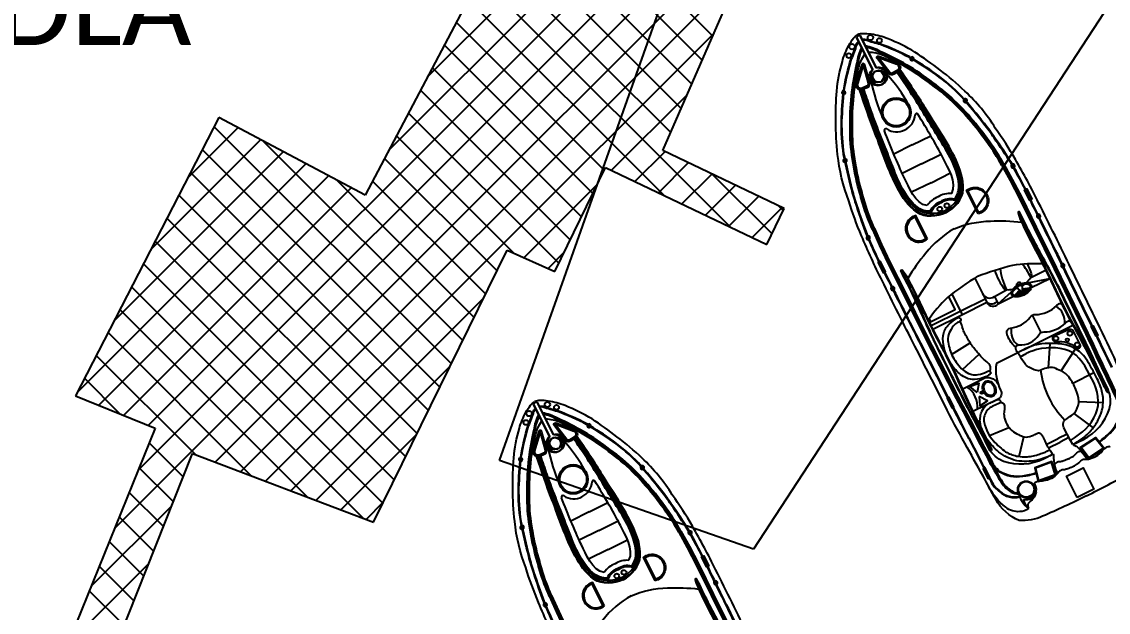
# Model space of a CAD drawing. Header units: metres. Extents: x 279276 to 280727, y 2047083 to 2048907.
# Drawn here: x 279351.5 to 279492.2, y 2047183.4 to 2047259.9 of the extents above; entities that cross this region are included whole.
import ezdxf

# ---------------------------------------------------------------- set-up
doc = ezdxf.new("R2010")
doc.units = ezdxf.units.M
for name, color, linetype in [('PORT', 5, 'Continuous'), ('PORT TEXT', 7, 'Continuous'), ('village', 3, 'Continuous')]:
    doc.layers.add(name, color=color, linetype=linetype)
doc.styles.get("Standard").update_dxf_attribs({"font": 'calibri.ttf'})

msp = doc.modelspace()

# ---------------------------------------------------------------- linework, layer by layer
at = {"color": 32, "true_color": 0xcd6928}
for p, q in [((279466.82, 2047243.96), (279469.23, 2047245.16)), ((279466.82, 2047243.96), (279464.41, 2047242.76)), ((279468.03, 2047241.52), (279465.52, 2047240.27)), ((279468.03, 2047241.52), (279470.55, 2047242.77)), ((279469.25, 2047239.07), (279471.77, 2047240.33)), ((279469.25, 2047239.07), (279466.72, 2047237.82)), ((279481.78, 2047226.08), (279484.61, 2047226.66)), ((279482.23, 2047225.48), (279484.61, 2047226.66)), ((279477.94, 2047223.35), (279479.67, 2047224.94)), ((279480.74, 2047225.16), (279480.08, 2047224.48)), ((279480.85, 2047225.06), (279480.27, 2047224.45)), ((279480.38, 2047224.56), (279481.78, 2047225.26)), ((279481.08, 2047225.33), (279482.05, 2047225.44)), ((279481.1, 2047225.18), (279481.96, 2047225.28)), ((279477.47, 2047224.31), (279477.94, 2047223.35)), ((279477.94, 2047223.35), (279479.92, 2047224.34)), ((279473.11, 2047222.42), (279469.25, 2047220.51)), ((279473.34, 2047221.96), (279469.48, 2047220.05)), ((279483.49, 2047219.64), (279482.37, 2047221.9)), ((279481.2, 2047217.4), (279487.63, 2047220.6)), ((279471.9, 2047216.81), (279474.31, 2047218.32)), ((279484.44, 2047215.08), (279484.67, 2047218.24)), ((279486.1, 2047214.69), (279487.97, 2047217.53)), ((279473.31, 2047214.86), (279475.46, 2047216.84)), ((279487.6, 2047213.08), (279490.34, 2047214.46)), ((279488.37, 2047210.72), (279491.54, 2047210.58)), ((279487.74, 2047209.16), (279490.24, 2047207.31)), ((279476.83, 2047206.28), (279479.34, 2047207.35)), ((279486.87, 2047206.48), (279485.72, 2047205.91)), ((279480.65, 2047203.58), (279481.28, 2047206.13)), ((279484.17, 2047205.14), (279485.72, 2047205.91)), ((279484.44, 2047204.69), (279485.95, 2047205.44)), ((279487.1, 2047206.02), (279485.95, 2047205.44)), ((279481.57, 2047198.22), (279481.57, 2047198.14)), ((279424.99, 2047196.41), (279422.58, 2047195.21)), ((279424.99, 2047196.41), (279427.4, 2047197.61)), ((279426.21, 2047193.97), (279428.72, 2047195.22)), ((279426.21, 2047193.97), (279423.69, 2047192.72)), ((279427.42, 2047191.52), (279429.94, 2047192.78)), ((279427.42, 2047191.52), (279424.89, 2047190.27))]:
    msp.add_line(p, q, dxfattribs=at)
for points in [[(279489.39, 2047198.5, 0.01736), (279494.95, 2047201.43, 0.12634), (279497.23, 2047203.51, 0.172899), (279496.86, 2047207.59, 0.013884), (279495.46, 2047210.7, 0.008973), (279493.5, 2047215.16, 0.01509), (279491.16, 2047220.21, -0.002245), (279487.4, 2047227.92, 0.003342), (279483.18, 2047236.47, 0.016984), (279480.17, 2047242.09, 0.024546), (279477.57, 2047246.14, 0.067942), (279473.64, 2047250.92, 0.033948), (279470.39, 2047253.68, 0.022001), (279467.16, 2047255.99, 0.042872), (279463.68, 2047257.72, 0.059514), (279461.5, 2047258.3, 0.046364), (279460.39, 2047258.38, 0.104882), (279459.73, 2047258.24, 0.104882)], [(279489.39, 2047198.5, -0.01736), (279483.7, 2047195.84, -0.12634), (279480.67, 2047195.28, -0.172899), (279477.64, 2047198.04, -0.013884), (279476.01, 2047201.04, -0.008973), (279473.64, 2047205.29, -0.01509), (279471.03, 2047210.21, 0.002245), (279467.16, 2047217.87, -0.003342), (279462.9, 2047226.4, -0.016984), (279460.24, 2047232.19, -0.024546), (279458.59, 2047236.72, -0.067942), (279457.15, 2047242.73, -0.033948), (279456.92, 2047246.99, -0.022001), (279457.03, 2047250.95, -0.042872), (279457.76, 2047254.78, -0.059514), (279458.61, 2047256.86, -0.046364), (279459.22, 2047257.79, -0.104882), (279459.73, 2047258.24, -0.104882)], [(279474.12, 2047205.91, 0.006425), (279471.72, 2047210.58, 0.002217), (279467.86, 2047218.23, -0.003368), (279463.54, 2047226.8, -0.024633), (279460.94, 2047232.27, -0.015037), (279459.62, 2047236.04, -0.025439), (279458.98, 2047238.18, -0.013843), (279457.92, 2047242.71, -0.040266), (279457.63, 2047247.05, -0.016729), (279457.93, 2047251.1, -0.029739), (279458.88, 2047255.14, 0.01525), (279459.57, 2047256.96, -0.132389), (279459.76, 2047257.26, -0.028442), (279459.86, 2047257.36, -0.028442)], [(279474.18, 2047205.94, 0.006424), (279471.79, 2047210.62, 0.002217), (279467.92, 2047218.26, -0.003368), (279463.6, 2047226.84, -0.024633), (279461.01, 2047232.3, -0.015038), (279459.69, 2047236.07, -0.025461), (279459.05, 2047238.2, -0.013839), (279458, 2047242.72, -0.040238), (279457.71, 2047247.04, -0.016715), (279458, 2047251.09, -0.029693), (279458.96, 2047255.11, 0.015234), (279459.65, 2047256.94, -0.134036), (279459.81, 2047257.21, -0.024879), (279459.9, 2047257.29, -0.024879)], [(279492.72, 2047215.15, -0.006425), (279490.45, 2047219.88, -0.002217), (279486.69, 2047227.58, 0.003368), (279482.47, 2047236.21, 0.024633), (279479.69, 2047241.58, 0.015037), (279477.48, 2047244.91, 0.025439), (279476.16, 2047246.72, 0.013843), (279473.19, 2047250.29, 0.040266), (279469.91, 2047253.15, 0.016729), (279466.5, 2047255.36, 0.029739), (279462.71, 2047257.04, -0.01525), (279460.84, 2047257.59, 0.132389), (279460.49, 2047257.63, 0.028442), (279460.34, 2047257.6, 0.028442)], [(279492.66, 2047215.12, -0.006424), (279490.38, 2047219.85, -0.002217), (279486.62, 2047227.55, 0.003368), (279482.4, 2047236.17, 0.024633), (279479.62, 2047241.54, 0.015038), (279477.41, 2047244.87, 0.025461), (279476.1, 2047246.67, 0.013839), (279473.14, 2047250.24, 0.040238), (279469.87, 2047253.09, 0.016715), (279466.46, 2047255.29, 0.029693), (279462.69, 2047256.96, -0.015234), (279460.81, 2047257.52, 0.134036), (279460.5, 2047257.55, 0.024879), (279460.38, 2047257.53, 0.024879)], [(279461.65, 2047233, -0.031596), (279460.41, 2047236.31, -0.004928), (279459.78, 2047238.58, -0.02844), (279458.99, 2047242.6, -0.042875), (279458.77, 2047246.72, -0.035347), (279458.99, 2047250.83, -0.024093), (279459.66, 2047254.59, -0.079837), (279460.27, 2047256.55)], [(279461.72, 2047233.04, -0.031592), (279460.49, 2047236.34, -0.004926), (279459.85, 2047238.6, -0.028436), (279459.07, 2047242.61, -0.042895), (279458.85, 2047246.72, -0.035363), (279459.07, 2047250.82, -0.024111), (279459.73, 2047254.58, -0.077658), (279460.31, 2047256.46, -0.077658)], [(279461.79, 2047233.07, -0.031588), (279460.56, 2047236.36, -0.004924), (279459.92, 2047238.62, -0.028433), (279459.14, 2047242.62, -0.042917), (279458.93, 2047246.72, -0.035379), (279459.15, 2047250.81, -0.02413), (279459.81, 2047254.57, -0.075408), (279460.35, 2047256.38, -0.075408)], [(279461.93, 2047233.13, -0.031581), (279460.71, 2047236.4, -0.00492), (279460.07, 2047238.66, -0.028426), (279459.29, 2047242.64, -0.042959), (279459.08, 2047246.72, -0.035411), (279459.3, 2047250.79, -0.028829), (279459.85, 2047253.94, -0.092336), (279460.67, 2047255.73, -0.080328)], [(279478.67, 2047241.45, 0.031596), (279476.78, 2047244.44, 0.004928), (279475.36, 2047246.32, 0.02844), (279472.63, 2047249.38, 0.042875), (279469.48, 2047252.04, 0.035347), (279466.08, 2047254.35, 0.024093), (279462.67, 2047256.09, 0.079837), (279460.75, 2047256.79)], [(279478.6, 2047241.42, 0.031592), (279476.72, 2047244.4, 0.004926), (279475.3, 2047246.27, 0.028436), (279472.58, 2047249.32, 0.042895), (279469.44, 2047251.98, 0.035363), (279466.04, 2047254.28, 0.024111), (279462.64, 2047256.02, 0.077658), (279460.79, 2047256.7, 0.077658)], [(279478.53, 2047241.38, 0.031588), (279476.66, 2047244.35, 0.004924), (279475.24, 2047246.22, 0.028433), (279472.52, 2047249.27, 0.042917), (279469.39, 2047251.92, 0.035379), (279466, 2047254.21, 0.02413), (279462.61, 2047255.96, 0.075408), (279460.84, 2047256.61, 0.075408)], [(279478.4, 2047241.31, 0.031581), (279476.53, 2047244.26, 0.00492), (279475.12, 2047246.13, 0.028426), (279472.42, 2047249.16, 0.042959), (279469.3, 2047251.79, 0.035411), (279465.92, 2047254.08, 0.028829), (279463.08, 2047255.55, 0.092336), (279461.16, 2047255.97, 0.080328)], [(279464.95, 2047253.45), (279464.42, 2047253.14, -0.382221), (279463.74, 2047253.2), (279462.29, 2047255.1, -0.786544), (279462.47, 2047255.48), (279464.89, 2047254.59, -0.616464), (279464.95, 2047253.45, -3.844907)], [(279460.39, 2047251.19), (279460.96, 2047251.42, 0.382221), (279461.31, 2047251.99), (279460.68, 2047254.3, 0.786544), (279460.27, 2047254.39), (279459.52, 2047251.92, 0.616464), (279460.39, 2047251.19, 3.844907)], [(279478.54, 2047241.38), (279479.64, 2047239.4), (279480.85, 2047237.08), (279482.73, 2047233.24), (279485.33, 2047227.99), (279489.42, 2047219.52, 0.002601), (279491.59, 2047214.89, -0.00441), (279493.44, 2047210.96, -0.012997), (279494.58, 2047208.21, -0.113276), (279494.78, 2047206.6, -0.142458), (279494.43, 2047205.75, -0.142458)], [(279478.6, 2047241.42), (279479.71, 2047239.44), (279480.92, 2047237.11), (279482.79, 2047233.28), (279485.4, 2047228.02), (279489.49, 2047219.55, 0.002601), (279491.66, 2047214.92, -0.004411), (279493.51, 2047210.99, -0.013003), (279494.66, 2047208.24, -0.113337), (279494.85, 2047206.59, -0.144821), (279494.48, 2047205.69, -0.138987)], [(279478.67, 2047241.45), (279479.77, 2047239.47), (279480.99, 2047237.15), (279482.86, 2047233.31), (279485.47, 2047228.06), (279489.56, 2047219.58, 0.002601), (279491.73, 2047214.96, -0.004411), (279493.58, 2047211.03, -0.013009), (279494.73, 2047208.26, -0.113396), (279494.93, 2047206.58, -0.146005), (279494.53, 2047205.63, -1.595219)], [(279478.4, 2047241.3), (279479.5, 2047239.33), (279480.71, 2047237.01), (279482.59, 2047233.17), (279485.2, 2047227.92), (279489.28, 2047219.45, 0.002601), (279491.46, 2047214.82, -0.00441), (279493.3, 2047210.9, -0.002867), (279493.57, 2047210.3, -0.002867)], [(279475.34, 2047235.04), (279473.84, 2047238.06, -0.483063), (279476.48, 2047237.52, -0.50024), (279475.34, 2047235.04, -0.418424)], [(279468.78, 2047231.78), (279467.28, 2047234.8, 0.483063), (279466.11, 2047232.38, 0.50024), (279468.78, 2047231.78, 0.418424)], [(279487.6, 2047205.12), (279488.97, 2047205.8, 0.202722), (279492.34, 2047209.75, 0.178768), (279492.17, 2047212.27, -0.010028), (279490.14, 2047216.59, 0.005356), (279486.69, 2047223.67, 0.016605), (279483.77, 2047229.34, -0.018921), (279480.76, 2047235.22, 0.925873), (279480.51, 2047235.14, 0.041202), (279480.93, 2047234.04, 0.024461), (279482.61, 2047230.64, -0.012888), (279485.82, 2047224.08, 0.019359), (279487.8, 2047220.29, -0.002375), (279490.09, 2047215.91, 0.006386), (279491.46, 2047213.08, 0.013656), (279492.04, 2047211.95, 0.862706), (279492.26, 2047212.04, -0.648089)], [(279492.19, 2047212.02, 0.016488), (279492.1, 2047212.23, -0.010023), (279490.07, 2047216.56, 0.005356), (279486.62, 2047223.64, 0.016607), (279483.7, 2047229.3, -0.018921), (279480.69, 2047235.19, -0.01143), (279480.69, 2047235.19, 0.913283), (279480.59, 2047235.16, 0.041174), (279481, 2047234.07, 0.024478), (279482.68, 2047230.68, -0.012889), (279485.89, 2047224.11, 0.019362), (279487.87, 2047220.33, -0.002377), (279490.16, 2047215.94, 0.006391), (279491.53, 2047213.11, 0.013664), (279492.11, 2047211.99, -0.000701), (279492.11, 2047211.99, 0.819976), (279492.19, 2047212.02, 0.819976)], [(279461.65, 2047233), (279462.57, 2047230.93), (279463.68, 2047228.55), (279465.61, 2047224.74), (279468.22, 2047219.49), (279472.5, 2047211.11, -0.002601), (279474.87, 2047206.58, 0.004411), (279476.88, 2047202.73, 0.013009), (279478.39, 2047200.15, 0.113396), (279479.61, 2047198.97, 0.146005), (279480.61, 2047198.72, 1.595219)], [(279461.72, 2047233.03), (279462.64, 2047230.96), (279463.75, 2047228.59), (279465.68, 2047224.78), (279468.28, 2047219.52), (279472.57, 2047211.14, -0.002601), (279474.94, 2047206.62, 0.004411), (279476.95, 2047202.77, 0.013003), (279478.46, 2047200.19, 0.113337), (279479.65, 2047199.04, 0.144821), (279480.59, 2047198.8, 0.138987)], [(279461.8, 2047233.07), (279462.7, 2047230.99), (279463.82, 2047228.62), (279465.74, 2047224.81), (279468.35, 2047219.56), (279472.63, 2047211.18, -0.002601), (279475.01, 2047206.65, 0.00441), (279477.02, 2047202.81, 0.012997), (279478.52, 2047200.23, 0.113276), (279479.69, 2047199.11, 0.142458), (279480.57, 2047198.87, 0.142458)], [(279461.94, 2047233.13), (279462.84, 2047231.05), (279463.96, 2047228.69), (279465.88, 2047224.88), (279468.49, 2047219.62), (279472.77, 2047211.25, -0.002601), (279475.14, 2047206.72, 0.00441), (279477.15, 2047202.88, 0.002867), (279477.47, 2047202.31, 0.002867)], [(279472.22, 2047233.08, 0.096403), (279468.57, 2047229.93, 0.040538), (279466.24, 2047226.64, 1.92312)], [(279472.22, 2047233.08, -0.096403), (279476.93, 2047234.09, -0.040538), (279480.97, 2047233.95, -1.92312)], [(279485.08, 2047203.87), (279483.83, 2047203.25, -0.202722), (279478.65, 2047202.95, -0.178768), (279476.75, 2047204.61, 0.010028), (279474.53, 2047208.84, -0.005356), (279470.97, 2047215.87, -0.016605), (279468.23, 2047221.62, 0.018921), (279465.36, 2047227.57, -0.925873), (279465.57, 2047227.72, -0.041202), (279466.19, 2047226.72, -0.024461), (279467.88, 2047223.33, 0.012888), (279471.17, 2047216.81, -0.019359), (279473, 2047212.94, 0.002375), (279475.11, 2047208.47, -0.006386), (279476.53, 2047205.66, -0.013656), (279477.08, 2047204.52, -0.862706), (279476.87, 2047204.39, 0.648089)], [(279476.94, 2047204.44, -0.016488), (279476.82, 2047204.64, 0.010023), (279474.6, 2047208.88, -0.005356), (279471.04, 2047215.9, -0.016607), (279468.3, 2047221.65, 0.018921), (279465.42, 2047227.61, 0.01143), (279465.42, 2047227.61, -0.913283), (279465.51, 2047227.67, -0.041174), (279466.12, 2047226.68, -0.024478), (279467.81, 2047223.29, 0.012889), (279471.1, 2047216.77, -0.019362), (279472.93, 2047212.91, 0.002377), (279475.04, 2047208.43, -0.006391), (279476.46, 2047205.63, -0.013664), (279477.01, 2047204.49, 0.000701), (279477.01, 2047204.49, -0.819976), (279476.94, 2047204.44, -0.819976)], [(279475.28, 2047226.93, -0.033687), (279479.83, 2047228.39, -0.051879), (279483.67, 2047228.58, -1.92312)], [(279475.28, 2047226.93, 0.033687), (279471.36, 2047224.18, 0.051879), (279468.89, 2047221.24, 1.92312)], [(279474.91, 2047226.68), (279475.9, 2047224.7, 0.462925), (279477.47, 2047224.31), (279479.02, 2047225.2)], [(279475.9, 2047224.7), (279476.33, 2047223.84, 0.545737), (279477.78, 2047223.67, 0.282905)], [(279476.33, 2047223.84), (279476.48, 2047223.52, 0.516839), (279477.94, 2047223.35, 0.282905)], [(279480.22, 2047217.74, -0.164009), (279479.04, 2047219.63, -0.407559), (279479.55, 2047220.22, 0.20466), (279482.09, 2047221.62, -0.28657), (279482.76, 2047221.98, 0.198759), (279485.52, 2047223.13, -0.45148), (279486.24, 2047223.33, -1.463971)], [(279480.5, 2047217.02, -0.291269), (279480.22, 2047217.75, -0.299867), (279480.64, 2047218.03, 0.273478), (279483.21, 2047219.36, -0.28657), (279483.88, 2047219.72, 0.198759), (279486.64, 2047220.87, -0.45148), (279487.36, 2047221.07, -1.463971)], [(279480.5, 2047217.02), (279477.71, 2047215.63, 0.158322), (279478.26, 2047212.16, -0.417676), (279477.95, 2047211.03), (279474.66, 2047209.4)], [(279487.6, 2047205.12), (279487.29, 2047205.65), (279486.45, 2047207.3, -0.448043), (279486.84, 2047208.48, 0.025561), (279487.61, 2047209.04, 0.15676), (279488.21, 2047209.96, 0.144288), (279488.37, 2047210.76, 0.079427), (279488, 2047212.27, 0.054179), (279487.15, 2047213.8, 0.127294), (279486.07, 2047214.7, -0.025195), (279485.18, 2047215.07, 0.112656), (279484.44, 2047215.08, 0.061652), (279483.55, 2047214.8, -0.222278), (279482.78, 2047214.76, -0.049109), (279482.1, 2047215.05, -0.09997), (279481.47, 2047215.52, -0.045992), (279480.81, 2047216.48), (279480.5, 2047217.02)], [(279473.29, 2047212.31), (279476.22, 2047213.76, -0.406088), (279477.98, 2047212.81)], [(279491.02, 2047205.49, 0.043334), (279492.39, 2047206.67, 0.18333), (279493.67, 2047209.29, 0.123985), (279493.17, 2047211.38, -0.015377), (279492.59, 2047212.79)], [(279447.57, 2047150.95, -0.01736), (279441.87, 2047148.29, -0.12634), (279438.84, 2047147.73, -0.172899), (279435.81, 2047150.49, -0.013884), (279434.18, 2047153.49, -0.008973), (279431.81, 2047157.74, -0.01509), (279429.2, 2047162.66, 0.002245), (279425.33, 2047170.32, -0.003342), (279421.08, 2047178.85, -0.016984), (279418.41, 2047184.64, -0.024546), (279416.76, 2047189.17, -0.067942), (279415.33, 2047195.17, -0.033948), (279415.09, 2047199.44, -0.022001), (279415.2, 2047203.4, -0.042872), (279415.93, 2047207.23, -0.059514), (279416.78, 2047209.31, -0.046364), (279417.39, 2047210.24, -0.104882), (279417.9, 2047210.69, -0.104882)], [(279447.57, 2047150.95, 0.01736), (279453.13, 2047153.88, 0.12634), (279455.4, 2047155.96, 0.172899), (279455.04, 2047160.04, 0.013884), (279453.64, 2047163.15, 0.008973), (279451.68, 2047167.6, 0.01509), (279449.34, 2047172.66, -0.002245), (279445.57, 2047180.37, 0.003342), (279441.35, 2047188.91, 0.016984), (279438.34, 2047194.54, 0.024546), (279435.74, 2047198.59, 0.067942), (279431.82, 2047203.36, 0.033948), (279428.56, 2047206.13, 0.022001), (279425.34, 2047208.44, 0.042872), (279421.85, 2047210.17, 0.059514), (279419.68, 2047210.75, 0.046364), (279418.56, 2047210.83, 0.104882), (279417.9, 2047210.69, 0.104882)], [(279491.06, 2047205.43, 0.043195), (279492.44, 2047206.62, 0.183415), (279493.75, 2047209.29, 0.094511), (279493.45, 2047210.94)], [(279432.29, 2047158.36, 0.006425), (279429.89, 2047163.03, 0.002217), (279426.03, 2047170.68, -0.003368), (279421.71, 2047179.25, -0.024633), (279419.11, 2047184.72, -0.015037), (279417.79, 2047188.49, -0.025439), (279417.15, 2047190.63, -0.013843), (279416.1, 2047195.16, -0.040266), (279415.8, 2047199.5, -0.016729), (279416.1, 2047203.55, -0.029739), (279417.06, 2047207.59, 0.01525), (279417.75, 2047209.41, -0.132389), (279417.93, 2047209.71, -0.028442), (279418.04, 2047209.81, -0.028442)], [(279432.36, 2047158.39, 0.006424), (279429.96, 2047163.07, 0.002217), (279426.1, 2047170.71, -0.003368), (279421.78, 2047179.29, -0.024633), (279419.19, 2047184.75, -0.015038), (279417.86, 2047188.52, -0.025461), (279417.23, 2047190.65, -0.013839), (279416.17, 2047195.17, -0.040238), (279415.88, 2047199.49, -0.016715), (279416.18, 2047203.54, -0.029693), (279417.13, 2047207.56, 0.015234), (279417.82, 2047209.39, -0.134036), (279417.99, 2047209.66, -0.024879), (279418.07, 2047209.74, -0.024879)], [(279450.9, 2047167.6, -0.006425), (279448.63, 2047172.33, -0.002217), (279444.87, 2047180.03, 0.003368), (279440.65, 2047188.66, 0.024633), (279437.86, 2047194.03, 0.015037), (279435.65, 2047197.36, 0.025439), (279434.33, 2047199.16, 0.013843), (279431.37, 2047202.74, 0.040266), (279428.09, 2047205.6, 0.016729), (279424.68, 2047207.81, 0.029739), (279420.88, 2047209.49, -0.01525), (279419.01, 2047210.04, 0.132389), (279418.66, 2047210.07, 0.028442), (279418.52, 2047210.05, 0.028442)], [(279450.83, 2047167.56, -0.006424), (279448.56, 2047172.3, -0.002217), (279444.8, 2047180, 0.003368), (279440.58, 2047188.62, 0.024633), (279437.79, 2047193.99, 0.015038), (279435.59, 2047197.32, 0.025461), (279434.27, 2047199.12, 0.013839), (279431.31, 2047202.69, 0.040238), (279428.04, 2047205.53, 0.016715), (279424.64, 2047207.74, 0.029693), (279420.86, 2047209.41, -0.015234), (279418.99, 2047209.97, 0.134036), (279418.67, 2047210, 0.024879), (279418.55, 2047209.98, 0.024879)], [(279436.84, 2047193.9, 0.031596), (279434.96, 2047196.89, 0.004928), (279433.54, 2047198.77, 0.02844), (279430.81, 2047201.83, 0.042875), (279427.66, 2047204.49, 0.035347), (279424.25, 2047206.8, 0.024093), (279420.85, 2047208.54, 0.079837), (279418.92, 2047209.24)], [(279436.78, 2047193.87, 0.031592), (279434.89, 2047196.85, 0.004926), (279433.48, 2047198.72, 0.028436), (279430.75, 2047201.77, 0.042895), (279427.61, 2047204.43, 0.035363), (279424.21, 2047206.73, 0.024111), (279420.81, 2047208.47, 0.077658), (279418.97, 2047209.15, 0.077658)], [(279436.71, 2047193.83, 0.031588), (279434.83, 2047196.8, 0.004924), (279433.42, 2047198.67, 0.028433), (279430.7, 2047201.72, 0.042917), (279427.57, 2047204.36, 0.035379), (279424.17, 2047206.66, 0.02413), (279420.78, 2047208.41, 0.075408), (279419.01, 2047209.06, 0.075408)], [(279419.83, 2047185.45, -0.031596), (279418.59, 2047188.76, -0.004928), (279417.95, 2047191.03, -0.02844), (279417.16, 2047195.05, -0.042875), (279416.95, 2047199.17, -0.035347), (279417.17, 2047203.28, -0.024093), (279417.83, 2047207.04, -0.079837), (279418.44, 2047209)], [(279419.9, 2047185.48, -0.031592), (279418.66, 2047188.78, -0.004926), (279418.02, 2047191.05, -0.028436), (279417.24, 2047195.06, -0.042895), (279417.02, 2047199.17, -0.035363), (279417.24, 2047203.27, -0.024111), (279417.91, 2047207.03, -0.077658), (279418.48, 2047208.91, -0.077658)], [(279419.97, 2047185.52, -0.031588), (279418.73, 2047188.81, -0.004924), (279418.1, 2047191.07, -0.028433), (279417.32, 2047195.07, -0.042917), (279417.1, 2047199.17, -0.035379), (279417.32, 2047203.26, -0.02413), (279417.98, 2047207.02, -0.075408), (279418.53, 2047208.82, -0.075408)], [(279420.11, 2047185.58, -0.031581), (279418.88, 2047188.85, -0.00492), (279418.25, 2047191.11, -0.028426), (279417.47, 2047195.09, -0.042959), (279417.25, 2047199.17, -0.035411), (279417.47, 2047203.24, -0.028829), (279418.02, 2047206.39, -0.092336), (279418.85, 2047208.18, -0.080328)], [(279436.57, 2047193.76, 0.031581), (279434.71, 2047196.71, 0.00492), (279433.29, 2047198.58, 0.028426), (279430.59, 2047201.61, 0.042959), (279427.47, 2047204.24, 0.035411), (279424.1, 2047206.53, 0.028829), (279421.25, 2047207.99, 0.092336), (279419.33, 2047208.42, 0.080328)], [(279423.12, 2047205.9), (279422.59, 2047205.59, -0.382221), (279421.92, 2047205.65), (279420.46, 2047207.55, -0.786544), (279420.65, 2047207.93), (279423.06, 2047207.04, -0.616464), (279423.12, 2047205.9, -3.844907)], [(279418.56, 2047203.64), (279419.13, 2047203.87, 0.382221), (279419.49, 2047204.44), (279418.86, 2047206.75, 0.786544), (279418.44, 2047206.84), (279417.69, 2047204.37, 0.616464), (279418.56, 2047203.64, 3.844907)], [(279474.12, 2047205.91, -0.002942), (279475.86, 2047202.52, 0.002013), (279476.99, 2047200.36, 0.130442), (279478.15, 2047199, 0.261246), (279480.73, 2047198.35, 0.209197)], [(279474.18, 2047205.94, -0.002941), (279475.93, 2047202.55, 0.002014), (279477.06, 2047200.4, 0.130992), (279478.2, 2047199.06, 0.261832), (279480.71, 2047198.43, 0.261832)], [(279482.85, 2047201.43, -0.043334), (279481.08, 2047201.05, -0.18333), (279478.21, 2047201.61, -0.123985), (279476.85, 2047203.28, 0.015377), (279476.08, 2047204.59)], [(279482.86, 2047201.36, -0.043195), (279481.09, 2047200.98, -0.183415), (279478.17, 2047201.55, -0.094511), (279477.03, 2047202.78)], [(279481.88, 2047196.83, -0.164393), (279480.74, 2047196.43, -0.188684), (279478.92, 2047196.99, -0.10758), (279476.7, 2047199.7)], [(279436.57, 2047193.75), (279437.68, 2047191.78), (279438.89, 2047189.46), (279440.76, 2047185.62), (279443.37, 2047180.37), (279447.46, 2047171.9, 0.002601), (279449.63, 2047167.27, -0.00441), (279451.47, 2047163.35, -0.002867), (279451.74, 2047162.75, -0.002867)], [(279436.71, 2047193.83), (279437.81, 2047191.85), (279439.02, 2047189.53), (279440.9, 2047185.69), (279443.51, 2047180.44), (279447.59, 2047171.97, 0.002601), (279449.77, 2047167.34, -0.00441), (279451.61, 2047163.41, -0.012997), (279452.76, 2047160.66, -0.113276), (279452.95, 2047159.05, -0.142458), (279452.6, 2047158.2, -0.142458)], [(279436.78, 2047193.87), (279437.88, 2047191.89), (279439.09, 2047189.56), (279440.97, 2047185.73), (279443.58, 2047180.47), (279447.66, 2047172, 0.002601), (279449.84, 2047167.37, -0.004411), (279451.68, 2047163.44, -0.013003), (279452.83, 2047160.69, -0.113337), (279453.03, 2047159.04, -0.144821), (279452.65, 2047158.14, -0.138987)], [(279436.84, 2047193.9), (279437.95, 2047191.92), (279439.16, 2047189.6), (279441.04, 2047185.76), (279443.65, 2047180.51), (279447.73, 2047172.03, 0.002601), (279449.91, 2047167.41, -0.004411), (279451.75, 2047163.48, -0.013009), (279452.9, 2047160.71, -0.113396), (279453.1, 2047159.03, -0.146005), (279452.7, 2047158.08, -1.595219)], [(279433.51, 2047187.48), (279432.01, 2047190.51, -0.483063), (279434.65, 2047189.97, -0.50024), (279433.51, 2047187.48, -0.418424)], [(279426.95, 2047184.23), (279425.45, 2047187.25, 0.483063), (279424.28, 2047184.83, 0.50024), (279426.95, 2047184.23, 0.418424)], [(279430.4, 2047185.53, -0.096403), (279435.11, 2047186.54, -0.040538), (279439.15, 2047186.4, -1.92312)], [(279445.78, 2047157.57), (279447.14, 2047158.25, 0.202722), (279450.51, 2047162.2, 0.178768), (279450.34, 2047164.72, -0.010028), (279448.31, 2047169.04, 0.005356), (279444.87, 2047176.12, 0.016605), (279441.94, 2047181.79, -0.018921), (279438.93, 2047187.67, 0.925873), (279438.69, 2047187.59, 0.041202), (279439.11, 2047186.49, 0.024461), (279440.79, 2047183.09, -0.012888), (279444, 2047176.53, 0.019359), (279445.97, 2047172.74, -0.002375), (279448.26, 2047168.36, 0.006386), (279449.64, 2047165.53, 0.013656), (279450.21, 2047164.4, 0.862706), (279450.44, 2047164.49, -0.648089)], [(279450.36, 2047164.47, 0.016488), (279450.27, 2047164.68, -0.010023), (279448.24, 2047169.01, 0.005356), (279444.8, 2047176.09, 0.016607), (279441.88, 2047181.75, -0.018921), (279438.86, 2047187.64, -0.01143), (279438.86, 2047187.64, 0.913283), (279438.76, 2047187.61, 0.041174), (279439.18, 2047186.52, 0.024478), (279440.86, 2047183.13, -0.012889), (279444.07, 2047176.56, 0.019362), (279446.04, 2047172.78, -0.002377), (279448.33, 2047168.39, 0.006391), (279449.71, 2047165.56, 0.013664), (279450.28, 2047164.44, -0.000701), (279450.28, 2047164.44, 0.819976), (279450.36, 2047164.47, 0.819976)], [(279419.83, 2047185.45), (279420.74, 2047183.38), (279421.86, 2047181), (279423.78, 2047177.19), (279426.39, 2047171.94), (279430.67, 2047163.56, -0.002601), (279433.04, 2047159.03, 0.004411), (279435.06, 2047155.18, 0.013009), (279436.56, 2047152.6, 0.113396), (279437.78, 2047151.42, 0.146005), (279438.78, 2047151.17, 1.595219)], [(279419.9, 2047185.48), (279420.81, 2047183.41), (279421.93, 2047181.04), (279423.85, 2047177.22), (279426.46, 2047171.97), (279430.74, 2047163.59, -0.002601), (279433.11, 2047159.07, 0.004411), (279435.12, 2047155.22, 0.013003), (279436.63, 2047152.64, 0.113337), (279437.82, 2047151.49, 0.144821), (279438.76, 2047151.24, 0.138987)], [(279419.97, 2047185.51), (279420.88, 2047183.44), (279421.99, 2047181.07), (279423.92, 2047177.26), (279426.53, 2047172.01), (279430.81, 2047163.63, -0.002601), (279433.18, 2047159.1, 0.00441), (279435.19, 2047155.26, 0.012997), (279436.69, 2047152.68, 0.113276), (279437.86, 2047151.56, 0.142458), (279438.74, 2047151.32, 0.142458)], [(279420.11, 2047185.58), (279421.02, 2047183.5), (279422.13, 2047181.14), (279424.05, 2047177.33), (279426.66, 2047172.07), (279430.94, 2047163.7, -0.002601), (279433.32, 2047159.17, 0.00441), (279435.33, 2047155.33, 0.002867), (279435.65, 2047154.76, 0.002867)], [(279430.4, 2047185.53, 0.096403), (279426.74, 2047182.38, 0.040538), (279424.41, 2047179.08, 1.92312)]]:
    msp.add_lwpolyline(points, format="xyb", dxfattribs=at)
for points in [[(279461.67, 2047253.72), (279459.59, 2047257.92)], [(279459.59, 2047257.92), (279461.69, 2047253.69)], [(279460.07, 2047258.16), (279462.17, 2047253.93)], [(279462.15, 2047253.96), (279460.07, 2047258.16)], [(279482.09, 2047236.85), (279482, 2047236.81), (279481.35, 2047238.12), (279481.45, 2047238.17)], [(279481.52, 2047238.2), (279481.63, 2047238.26), (279482.29, 2047236.95), (279482.16, 2047236.89)], [(279462.53, 2047228.77), (279462.41, 2047228.71), (279463.06, 2047227.4), (279463.19, 2047227.46)], [(279463.25, 2047227.5), (279463.34, 2047227.54), (279462.69, 2047228.85), (279462.59, 2047228.8)], [(279482.17, 2047226.79), (279484.09, 2047227.72)], [(279476.48, 2047223.52), (279473.34, 2047221.96), (279471.99, 2047224.68)], [(279469, 2047221.4), (279469.18, 2047221.05), (279472.39, 2047222.64), (279471.55, 2047224.33)], [(279476.25, 2047223.99), (279473.11, 2047222.42)], [(279490.69, 2047219.19), (279490.62, 2047219.16), (279490, 2047220.41), (279490.09, 2047220.45)], [(279490.15, 2047220.49), (279490.24, 2047220.53), (279490.86, 2047219.28), (279490.76, 2047219.23)], [(279418.24, 2047210.61), (279420.34, 2047206.38)], [(279420.33, 2047206.41), (279418.24, 2047210.61)], [(279471.42, 2047211.18), (279471.33, 2047211.14), (279471.95, 2047209.89), (279472.06, 2047209.94)], [(279472.13, 2047209.97), (279472.19, 2047210.01), (279471.57, 2047211.26), (279471.49, 2047211.22)], [(279419.85, 2047206.17), (279417.76, 2047210.37)], [(279417.76, 2047210.37), (279419.86, 2047206.14)], [(279476.1, 2047202.05), (279475.98, 2047201.99), (279476.61, 2047200.72), (279476.76, 2047200.8)], [(279476.83, 2047200.83), (279476.88, 2047200.85), (279476.25, 2047202.12), (279476.17, 2047202.08)], [(279440.26, 2047189.3), (279440.17, 2047189.26), (279439.52, 2047190.57), (279439.62, 2047190.62)], [(279439.69, 2047190.65), (279439.81, 2047190.71), (279440.46, 2047189.4), (279440.33, 2047189.34)]]:
    msp.add_lwpolyline(points, dxfattribs=at)
for points in [[(279460.32, 2047251.36), (279460.9, 2047251.6, 0.383069), (279461.13, 2047251.95), (279460.49, 2047254.28, 0.853636), (279460.44, 2047254.31), (279459.7, 2047251.87, 0.613527)], [(279464.85, 2047253.62), (279464.31, 2047253.3, -0.383069), (279463.89, 2047253.33), (279462.42, 2047255.24, -0.853636), (279462.43, 2047255.3), (279464.82, 2047254.41, -0.613527)], [(279475.42, 2047235.21), (279474.03, 2047238.02, -0.460147), (279476.34, 2047237.45, -0.47706)], [(279468.59, 2047231.82), (279467.2, 2047234.62, 0.460147), (279466.25, 2047232.44, 0.47706)], [(279485.17, 2047219.19, 0.917705), (279485.53, 2047218.48, -0.209704), (279488.02, 2047217.69, 0.850912), (279488.57, 2047218.08), (279487.75, 2047219.73, 0.435659), (279487.05, 2047219.99)], [(279423.03, 2047206.07), (279422.48, 2047205.75, -0.383069), (279422.06, 2047205.78), (279420.6, 2047207.69, -0.853636), (279420.6, 2047207.75), (279422.99, 2047206.86, -0.613527)], [(279418.49, 2047203.81), (279419.07, 2047204.05, 0.383069), (279419.3, 2047204.4), (279418.66, 2047206.73, 0.853636), (279418.62, 2047206.76), (279417.88, 2047204.32, 0.613527)], [(279433.59, 2047187.66), (279432.2, 2047190.47, -0.460147), (279434.51, 2047189.9, -0.47706)], [(279426.76, 2047184.27), (279425.37, 2047187.07, 0.460147), (279424.42, 2047184.89, 0.47706)]]:
    msp.add_lwpolyline(points, format="xyb", close=True, dxfattribs=at)
for points in [[(279475.21, 2047211.88), (279474.29, 2047212.67), (279475.44, 2047213.07)], [(279475.47, 2047211.34), (279475.55, 2047210.13), (279476.56, 2047210.8)], [(279489.64, 2047203.32), (279488.56, 2047204.76), (279490.57, 2047206.04), (279491.72, 2047204.62)], [(279489.66, 2047203.42), (279488.67, 2047204.74), (279490.56, 2047205.94), (279491.6, 2047204.64)], [(279485.4, 2047201.22), (279484.91, 2047202.95), (279482.68, 2047202.12), (279483.12, 2047200.35)], [(279485.31, 2047201.26), (279484.86, 2047202.85), (279482.77, 2047202.07), (279483.17, 2047200.45)], [(279488.16, 2047198.28), (279486.78, 2047201.05), (279488.94, 2047202.13), (279490.32, 2047199.35)]]:
    msp.add_lwpolyline(points, close=True, dxfattribs=at)
for centre, radius in [((279459.02, 2047256.7), 0.349), ((279461.39, 2047257.87), 0.349), ((279462.56, 2047257.49), 0.313), ((279458.61, 2047255.53), 0.313), ((279462.34, 2047252.81), 0.771), ((279462.48, 2047252.87), 0.771), ((279464.73, 2047248.17), 1.9), ((279464.73, 2047248.17), 1.9), ((279464.73, 2047248.17), 1.74), ((279464.73, 2047248.17), 1.74), ((279470.37, 2047235.64), 0.305), ((279471.31, 2047236.1), 0.305), ((279485.42, 2047218.88), 0.304), ((279486.89, 2047218.68), 0.197), ((279487.23, 2047219.53), 0.304), ((279488.18, 2047218.07), 0.304), ((279475.83, 2047211.85), 0.163), ((279419.56, 2047210.32), 0.349), ((279417.19, 2047209.14), 0.349), ((279420.74, 2047209.94), 0.313), ((279416.79, 2047207.98), 0.313), ((279420.52, 2047205.26), 0.771), ((279420.65, 2047205.32), 0.771), ((279422.9, 2047200.62), 1.9), ((279422.9, 2047200.62), 1.9), ((279422.9, 2047200.62), 1.74), ((279422.9, 2047200.62), 1.74), ((279481.57, 2047199.31), 1.09), ((279481.57, 2047199.31), 1.01), ((279428.54, 2047188.09), 0.305), ((279429.48, 2047188.55), 0.305)]:
    msp.add_circle(centre, radius, dxfattribs=at)
for centre, radius, start, end in [((279459.99, 2047257.71), 0.456, 80.3157, 152.501), ((279459.99, 2047257.71), 0.456, 80.3157, 152.501), ((279466.78, 2047255.13), 0.237, 154.8157, 322.3981), ((279466.78, 2047255.13), 0.237, 341.0359, 136.178), ((279462.34, 2047252.81), 1.13, 126.2924, 98.7419), ((279462.48, 2047252.87), 1.13, 134.0749, 106.5244), ((279448.64, 2047239.55), 20.14, 28.0102, 43.081), ((279481.32, 2047255.78), 20.14, 189.7358, 204.8066), ((279457.94, 2047250.75), 0.237, 96.6388, 251.7809), ((279457.94, 2047250.75), 0.237, 270.4186, 78.001), ((279473.68, 2047249.69), 0.237, 143.4276, 298.0618), ((279473.68, 2047249.69), 0.237, 316.6969, 124.7925), ((279464.9, 2047247.99), 2.28, 294.668, 356.4692), ((279467.37, 2047247.84), 0.202, 30.746, 177.2138), ((279463.39, 2047245.86), 0.202, 55.603, 202.0707), ((279464.77, 2047247.93), 2.28, 236.3476, 298.1487), ((279458.11, 2047241.95), 0.237, 108.0242, 276.1199), ((279458.11, 2047241.95), 0.237, 294.755, 89.3892), ((279479.86, 2047241.23), 0.237, 133.7477, 286.0233), ((279479.86, 2047241.23), 0.237, 304.6822, 115.0888), ((279471.18, 2047234.53), 2.89, 110.6819, 147.2842), ((279471.7, 2047234.78), 2.89, 85.5325, 122.1349), ((279471.2, 2047234.4), 2.3, 107.6968, 155.4466), ((279471.2, 2047234.4), 2.15, 107.6968, 158.904), ((279471.78, 2047234.69), 2.3, 77.3702, 125.1199), ((279471.78, 2047234.69), 2.15, 73.9128, 125.1199), ((279483.18, 2047234.73), 0.237, 130.0385, 282.619), ((279483.18, 2047234.73), 0.237, 301.2792, 111.3783), ((279461.11, 2047231.92), 0.237, 117.728, 288.1345), ((279461.11, 2047231.92), 0.237, 306.7934, 99.0691), ((279486.31, 2047228.31), 0.237, 127.6304, 283.8795), ((279486.31, 2047228.31), 0.237, 302.5037, 109.0062), ((279480.65, 2047225.78), 0.347, 37.2107, 195.5563), ((279479.86, 2047225.37), 1.24, 30.0236, 30.293), ((279479.2, 2047228.75), 3.55, 301.3109, 307.6502), ((279479.2, 2047228.75), 3.55, 311.8426, 326.5984), ((279464.28, 2047225.34), 0.237, 121.4385, 291.5376), ((279464.28, 2047225.34), 0.237, 310.1978, 102.7783), ((279479.2, 2047228.75), 3.55, 267.0334, 280.3844), ((279479.2, 2047228.75), 3.55, 286.3575, 290.5974), ((279481.45, 2047226.16), 1.24, 202.5238, 202.7931), ((279481.45, 2047226.16), 1.24, 212.0109, 238.0038), ((279480.94, 2047225.18), 0.166, 206.4084, 26.4084), ((279479.86, 2047225.37), 1.24, 354.813, 22.4531), ((279484.34, 2047221.06), 2.24, 353.0328, 61.1803), ((279481.84, 2047219.82), 2.24, 169.6084, 233.8126), ((279494.51, 2047216.17), 11.17, 187.3079, 224.7805), ((279472.14, 2047210.02), 3.12, 353.8769, 55.7644), ((279418.16, 2047210.16), 0.456, 80.3157, 152.501), ((279418.16, 2047210.16), 0.456, 80.3157, 152.501), ((279424.95, 2047207.58), 0.237, 154.8157, 322.3981), ((279424.95, 2047207.58), 0.237, 341.0359, 136.178), ((279420.52, 2047205.26), 1.13, 126.2924, 98.7419), ((279420.65, 2047205.32), 1.13, 134.0749, 106.5244), ((279439.49, 2047208.23), 20.14, 189.7358, 204.8066), ((279406.82, 2047192), 20.14, 28.0102, 43.081), ((279416.11, 2047203.2), 0.237, 96.6388, 251.7809), ((279416.11, 2047203.2), 0.237, 270.4186, 78.001), ((279431.86, 2047202.14), 0.237, 143.4276, 298.0618), ((279431.86, 2047202.14), 0.237, 316.6969, 124.7925), ((279423.07, 2047200.44), 2.28, 294.668, 356.4692), ((279425.55, 2047200.29), 0.202, 30.746, 177.2138), ((279481.57, 2047199.31), 1.32, 252.181, 37.0826), ((279481.57, 2047199.31), 1.17, 270.1327, 37.0826), ((279421.57, 2047198.31), 0.202, 55.603, 202.0707), ((279422.95, 2047200.37), 2.28, 236.3476, 298.1487), ((279484.01, 2047199.63), 3.52, 192.4041, 232.7397), ((279484.5, 2047199.17), 3.52, 198.5338, 221.7663), ((279416.28, 2047194.4), 0.237, 108.0242, 276.1199), ((279416.28, 2047194.4), 0.237, 294.755, 89.3892), ((279438.04, 2047193.68), 0.237, 133.7477, 286.0233), ((279438.04, 2047193.68), 0.237, 304.6822, 115.0888), ((279429.35, 2047186.98), 2.89, 110.6819, 147.2842), ((279429.87, 2047187.23), 2.89, 85.5325, 122.1349), ((279429.96, 2047187.14), 2.3, 77.3702, 125.1199), ((279429.38, 2047186.85), 2.3, 107.6968, 155.4466), ((279429.38, 2047186.85), 2.15, 107.6968, 158.904), ((279429.96, 2047187.14), 2.15, 73.9128, 125.1199), ((279441.36, 2047187.18), 0.237, 130.0385, 282.619), ((279441.36, 2047187.18), 0.237, 301.2792, 111.3783), ((279419.28, 2047184.37), 0.237, 117.728, 288.1345), ((279419.28, 2047184.37), 0.237, 306.7934, 99.0691)]:
    msp.add_arc(centre, radius, start, end, dxfattribs=at)
for start_param, end_param in [(0.830012, 1.576846), (4.712389, 5.232342)]:
    msp.add_ellipse((279480.59, 2047226.01), major_axis=(-1.84, 3.71), ratio=0.425319, start_param=start_param, end_param=end_param, dxfattribs=at)
for centre, major_axis, ratio in [((279480.94, 2047225.18), (1.26, 0.63), 0.533092), ((279476.78, 2047212.35), (-0.439, 0.993), 0.758117)]:
    msp.add_ellipse(centre, major_axis=major_axis, ratio=ratio, dxfattribs=at)
for points, knots in [([(279472.29, 2047236.94), (279472.61, 2047237.37), (279472.81, 2047237.85), (279472.9, 2047239.56), (279472.44, 2047240.85), (279471.4, 2047243.02), (279470.74, 2047244.02), (279468.85, 2047247.11), (279467.62, 2047249.22), (279465.8, 2047251.95), (279465.31, 2047252.66), (279464.83, 2047253.37)], [0.0248254, 0.0248254, 0.0248254, 0.0248254, 0.0474598, 0.0474598, 0.0949196, 0.0949196, 0.1423794, 0.1423794, 0.237299, 0.237299, 0.2709084, 0.2709084, 0.2709084, 0.2709084]), ([(279472.38, 2047236.75), (279472.56, 2047236.99), (279473.21, 2047238.04), (279472.68, 2047241.3), (279470.19, 2047245.12), (279467.66, 2047249.51), (279465.74, 2047252.31), (279464.95, 2047253.45)], [0.0234044, 0.0234044, 0.0234044, 0.0234044, 0.0350942, 0.0739111, 0.138251, 0.2165713, 0.2709084, 0.2709084, 0.2709084, 0.2709084]), ([(279471.04, 2047235.4), (279472.22, 2047236.12), (279473.15, 2047237.21), (279473.07, 2047239.99), (279472.48, 2047241.33), (279470.69, 2047244.93), (279469.19, 2047247.08), (279466.88, 2047250.75), (279465.95, 2047252.13), (279465.02, 2047253.5)], [0, 0, 0, 0, 0.0508337, 0.0508337, 0.1016674, 0.1016674, 0.2060328, 0.2060328, 0.2709084, 0.2709084, 0.2709084, 0.2709084]), ([(279471.16, 2047235.21), (279472.32, 2047235.91), (279473.32, 2047236.99), (279473.36, 2047239.75), (279472.83, 2047241.08), (279471.13, 2047244.65), (279469.65, 2047246.74), (279467.3, 2047250.55), (279466.27, 2047252.08), (279465.17, 2047253.67)], [0, 0, 0, 0, 0.0480884, 0.0480884, 0.0961768, 0.0961768, 0.1985377, 0.1985377, 0.2704106, 0.2704106, 0.2704106, 0.2704106]), ([(279471.2, 2047235.14), (279472.32, 2047235.82), (279473.35, 2047236.86), (279473.48, 2047239.56), (279473, 2047240.88), (279471.35, 2047244.45), (279469.86, 2047246.52), (279467.47, 2047250.44), (279466.37, 2047252.06), (279465.22, 2047253.74)], [0, 0, 0, 0, 0.0462196, 0.0462196, 0.0924392, 0.0924392, 0.1947325, 0.1947325, 0.2709084, 0.2709084, 0.2709084, 0.2709084]), ([(279469.11, 2047235.36), (279468.57, 2047235.37), (279468.07, 2047235.49), (279466.65, 2047236.45), (279465.9, 2047237.6), (279464.8, 2047239.75), (279464.4, 2047240.87), (279463.09, 2047244.25), (279462.14, 2047246.5), (279461.07, 2047249.6), (279460.8, 2047250.42), (279460.53, 2047251.23)], [0.0248254, 0.0248254, 0.0248254, 0.0248254, 0.0474598, 0.0474598, 0.0949196, 0.0949196, 0.1423794, 0.1423794, 0.237299, 0.237299, 0.2709084, 0.2709084, 0.2709084, 0.2709084]), ([(279471.2, 2047235.14), (279469.97, 2047234.66), (279468.53, 2047234.47), (279466.3, 2047236), (279465.54, 2047237.17), (279463.69, 2047240.65), (279462.94, 2047243.08), (279461.27, 2047247.36), (279460.63, 2047249.22), (279459.99, 2047251.15)], [0, 0, 0, 0, 0.0462196, 0.0462196, 0.0924392, 0.0924392, 0.1947325, 0.1947325, 0.2709084, 0.2709084, 0.2709084, 0.2709084]), ([(279471.17, 2047235.21), (279469.91, 2047234.71), (279468.44, 2047234.57), (279466.22, 2047236.21), (279465.48, 2047237.43), (279463.66, 2047240.94), (279462.89, 2047243.38), (279461.28, 2047247.56), (279460.68, 2047249.31), (279460.08, 2047251.14)], [0, 0, 0, 0, 0.0480884, 0.0480884, 0.0961768, 0.0961768, 0.1985377, 0.1985377, 0.2704106, 0.2704106, 0.2704106, 0.2704106]), ([(279471.09, 2047235.43), (279469.8, 2047234.92), (279468.37, 2047234.84), (279466.2, 2047236.58), (279465.49, 2047237.86), (279463.71, 2047241.46), (279462.9, 2047243.95), (279461.37, 2047248.01), (279460.83, 2047249.59), (279460.31, 2047251.16)], [0, 0, 0, 0, 0.0508337, 0.0508337, 0.1016674, 0.1016674, 0.2060328, 0.2060328, 0.2709084, 0.2709084, 0.2709084, 0.2709084]), ([(279469.2, 2047235.18), (279468.91, 2047235.17), (279467.67, 2047235.29), (279465.39, 2047237.68), (279463.86, 2047241.97), (279461.89, 2047246.65), (279460.82, 2047249.87), (279460.38, 2047251.18)], [0.0234044, 0.0234044, 0.0234044, 0.0234044, 0.0350942, 0.0739111, 0.138251, 0.2165713, 0.2709084, 0.2709084, 0.2709084, 0.2709084]), ([(279471.92, 2047237.67), (279472.73, 2047239.05), (279471.36, 2047241.12), (279470.29, 2047243.33), (279468.66, 2047246.12), (279467.55, 2047247.94)], [0.0313661, 0.0313661, 0.0313661, 0.0313661, 0.1084744, 0.1084744, 0.1920729, 0.1920729, 0.1920729, 0.1920729]), ([(279468.75, 2047236.09), (279467.16, 2047236.28), (279466.34, 2047238.62), (279465.22, 2047240.81), (279463.98, 2047243.8), (279463.21, 2047245.79)], [0.0313661, 0.0313661, 0.0313661, 0.0313661, 0.1084744, 0.1084744, 0.1920729, 0.1920729, 0.1920729, 0.1920729]), ([(279482.07, 2047225.74), (279482, 2047225.88), (279481.72, 2047225.99), (279480.57, 2047225.82), (279479.73, 2047225.01), (279479.85, 2047224.37), (279480.78, 2047224.33), (279481.96, 2047225.13), (279482.16, 2047225.56), (279482.07, 2047225.74)], [0, 0, 0, 0, 1.031451, 1.031451, 2.992455, 2.992455, 4.95346, 4.95346, 6.283185, 6.283185, 6.283185, 6.283185]), ([(279487.29, 2047205.65), (279488.8, 2047206.55), (279490, 2047207.66), (279491.18, 2047210.53), (279490.87, 2047212.12), (279489.29, 2047215.15), (279488.48, 2047216.74), (279485.71, 2047217.82), (279483.85, 2047217.79), (279481.83, 2047217.06), (279481.34, 2047216.79), (279480.81, 2047216.48)], [0, 0, 0, 0, 0.0684102, 0.0684102, 0.1368204, 0.1368204, 0.2052306, 0.2052306, 0.2736407, 0.2736407, 0.2974604, 0.2974604, 0.2974604, 0.2974604]), ([(279476.41, 2047213.21), (279476.08, 2047213.06), (279475.96, 2047212.41), (279476.54, 2047211.46), (279477.08, 2047211.34), (279477.59, 2047211.93), (279477.5, 2047212.67), (279476.89, 2047213.24), (279476.61, 2047213.29), (279476.41, 2047213.21)], [0, 0, 0, 0, 1.743273, 1.743273, 3.486547, 3.486547, 5.22982, 5.22982, 6.283185, 6.283185, 6.283185, 6.283185]), ([(279430.46, 2047189.39), (279430.78, 2047189.82), (279430.99, 2047190.3), (279431.07, 2047192.01), (279430.61, 2047193.3), (279429.57, 2047195.47), (279428.92, 2047196.47), (279427.02, 2047199.56), (279425.79, 2047201.67), (279423.97, 2047204.4), (279423.49, 2047205.11), (279423, 2047205.82)], [0.0248254, 0.0248254, 0.0248254, 0.0248254, 0.0474598, 0.0474598, 0.0949196, 0.0949196, 0.1423794, 0.1423794, 0.237299, 0.237299, 0.2709084, 0.2709084, 0.2709084, 0.2709084]), ([(279430.55, 2047189.2), (279430.73, 2047189.44), (279431.38, 2047190.49), (279430.85, 2047193.75), (279428.36, 2047197.57), (279425.83, 2047201.96), (279423.91, 2047204.76), (279423.13, 2047205.9)], [0.0234044, 0.0234044, 0.0234044, 0.0234044, 0.0350942, 0.0739111, 0.138251, 0.2165713, 0.2709084, 0.2709084, 0.2709084, 0.2709084]), ([(279429.21, 2047187.85), (279430.4, 2047188.57), (279431.32, 2047189.66), (279431.24, 2047192.44), (279430.65, 2047193.78), (279428.86, 2047197.38), (279427.37, 2047199.53), (279425.06, 2047203.2), (279424.13, 2047204.58), (279423.19, 2047205.95)], [0, 0, 0, 0, 0.0508337, 0.0508337, 0.1016674, 0.1016674, 0.2060328, 0.2060328, 0.2709084, 0.2709084, 0.2709084, 0.2709084]), ([(279429.33, 2047187.66), (279430.49, 2047188.36), (279431.49, 2047189.44), (279431.53, 2047192.2), (279431.01, 2047193.53), (279429.3, 2047197.1), (279427.83, 2047199.19), (279425.47, 2047202.99), (279424.44, 2047204.53), (279423.35, 2047206.12)], [0, 0, 0, 0, 0.0480884, 0.0480884, 0.0961768, 0.0961768, 0.1985377, 0.1985377, 0.2704106, 0.2704106, 0.2704106, 0.2704106]), ([(279429.37, 2047187.59), (279430.5, 2047188.27), (279431.52, 2047189.31), (279431.65, 2047192.01), (279431.17, 2047193.33), (279429.52, 2047196.9), (279428.04, 2047198.97), (279425.64, 2047202.89), (279424.54, 2047204.51), (279423.39, 2047206.19)], [0, 0, 0, 0, 0.0462196, 0.0462196, 0.0924392, 0.0924392, 0.1947325, 0.1947325, 0.2709084, 0.2709084, 0.2709084, 0.2709084]), ([(279429.37, 2047187.59), (279428.15, 2047187.11), (279426.7, 2047186.91), (279424.48, 2047188.45), (279423.71, 2047189.62), (279421.86, 2047193.1), (279421.11, 2047195.53), (279419.44, 2047199.81), (279418.81, 2047201.66), (279418.17, 2047203.6)], [0, 0, 0, 0, 0.0462196, 0.0462196, 0.0924392, 0.0924392, 0.1947325, 0.1947325, 0.2709084, 0.2709084, 0.2709084, 0.2709084]), ([(279429.34, 2047187.66), (279428.08, 2047187.16), (279426.61, 2047187.02), (279424.39, 2047188.65), (279423.65, 2047189.88), (279421.83, 2047193.39), (279421.07, 2047195.83), (279419.46, 2047200.01), (279418.86, 2047201.76), (279418.25, 2047203.59)], [0, 0, 0, 0, 0.0480884, 0.0480884, 0.0961768, 0.0961768, 0.1985377, 0.1985377, 0.2704106, 0.2704106, 0.2704106, 0.2704106]), ([(279429.26, 2047187.88), (279427.97, 2047187.37), (279426.54, 2047187.29), (279424.38, 2047189.03), (279423.66, 2047190.31), (279421.88, 2047193.91), (279421.07, 2047196.4), (279419.54, 2047200.46), (279419.01, 2047202.04), (279418.48, 2047203.61)], [0, 0, 0, 0, 0.0508337, 0.0508337, 0.1016674, 0.1016674, 0.2060328, 0.2060328, 0.2709084, 0.2709084, 0.2709084, 0.2709084]), ([(279427.37, 2047187.63), (279427.08, 2047187.62), (279425.84, 2047187.74), (279423.57, 2047190.13), (279422.03, 2047194.42), (279420.06, 2047199.1), (279419, 2047202.32), (279418.56, 2047203.63)], [0.0234044, 0.0234044, 0.0234044, 0.0234044, 0.0350942, 0.0739111, 0.138251, 0.2165713, 0.2709084, 0.2709084, 0.2709084, 0.2709084]), ([(279427.28, 2047187.81), (279426.74, 2047187.82), (279426.24, 2047187.94), (279424.83, 2047188.9), (279424.08, 2047190.05), (279422.97, 2047192.2), (279422.57, 2047193.32), (279421.26, 2047196.7), (279420.32, 2047198.95), (279419.24, 2047202.05), (279418.97, 2047202.87), (279418.7, 2047203.68)], [0.0248254, 0.0248254, 0.0248254, 0.0248254, 0.0474598, 0.0474598, 0.0949196, 0.0949196, 0.1423794, 0.1423794, 0.237299, 0.237299, 0.2709084, 0.2709084, 0.2709084, 0.2709084]), ([(279487.03, 2047203.26), (279487.22, 2047203.36), (279487.54, 2047203.53), (279487.97, 2047203.86), (279488.27, 2047204.25), (279488.58, 2047204.26), (279488.69, 2047204.26)], [0, 0, 0, 0, 0.00840925, 0.01405459, 0.02148076, 0.02583256, 0.02583256, 0.02583256, 0.02583256]), ([(279487.03, 2047203.26), (279486.83, 2047203.17), (279486.51, 2047203.01), (279485.98, 2047202.88), (279485.49, 2047202.87), (279485.3, 2047202.63), (279485.23, 2047202.54)], [0, 0, 0, 0, 0.00840925, 0.01405459, 0.02148076, 0.02583256, 0.02583256, 0.02583256, 0.02583256]), ([(279430.1, 2047190.12), (279430.9, 2047191.5), (279429.54, 2047193.57), (279428.46, 2047195.78), (279426.83, 2047198.57), (279425.72, 2047200.39)], [0.0313661, 0.0313661, 0.0313661, 0.0313661, 0.1084744, 0.1084744, 0.1920729, 0.1920729, 0.1920729, 0.1920729]), ([(279426.92, 2047188.54), (279425.33, 2047188.73), (279424.51, 2047191.07), (279423.39, 2047193.26), (279422.16, 2047196.25), (279421.38, 2047198.24)], [0.0313661, 0.0313661, 0.0313661, 0.0313661, 0.1084744, 0.1084744, 0.1920729, 0.1920729, 0.1920729, 0.1920729])]:
    msp.add_open_spline(points, degree=3, knots=knots, dxfattribs=at)
for points in [[(279477.47, 2047227.72), (279477.75, 2047226.87), (279478.19, 2047225.96), (279478.88, 2047225.13)], [(279481.69, 2047228.58), (279481.95, 2047228.06), (279482.17, 2047227.48), (279482.32, 2047226.84)]]:
    msp.add_open_spline(points, degree=3, dxfattribs=at)
for points in [[(279472.56, 2047220.86), (279472.82, 2047221.01), (279473.12, 2047221.25), (279472.94, 2047221.56), (279472.36, 2047221.35), (279471.43, 2047220.57), (279470.81, 2047219.23), (279470.95, 2047217.64), (279471.45, 2047216.25), (279472.45, 2047214.79), (279473.81, 2047213.76), (279474.89, 2047213.55), (279476.29, 2047213.9), (279476.84, 2047214.22), (279476.99, 2047214.47), (279476.74, 2047214.69), (279476.43, 2047214.57), (279475.36, 2047214.19), (279474.51, 2047214.21), (279473.68, 2047214.58), (279473.01, 2047215.16), (279472.35, 2047216.04), (279471.84, 2047216.95), (279471.56, 2047217.88), (279471.42, 2047218.88), (279471.72, 2047219.83), (279472.29, 2047220.66), (279472.56, 2047220.86)], [(279476.88, 2047214.63), (279476.95, 2047215.02), (279476.85, 2047215.43), (279476.31, 2047215.96), (279475.87, 2047216.37), (279475.24, 2047217.1), (279474.35, 2047218.25), (279473.96, 2047218.91), (279473.58, 2047219.6), (279473.34, 2047220.18), (279473.18, 2047220.71), (279472.99, 2047221.11)], [(279487.6, 2047205.12), (279489.06, 2047206.09), (279490.45, 2047207.59), (279491.24, 2047209.08), (279491.53, 2047211.02), (279491.2, 2047212.64), (279490.23, 2047214.66), (279488.97, 2047216.68), (279487.45, 2047217.8), (279485.39, 2047218.22), (279483.59, 2047218.18), (279481.75, 2047217.67), (279480.5, 2047217.02)], [(279478.22, 2047210.61), (279478.59, 2047210.49), (279478.78, 2047209.98), (279478.7, 2047209.29), (279478.77, 2047208.55), (279479.2, 2047207.55), (279479.7, 2047206.95), (279480.59, 2047206.41), (279481.31, 2047206.12), (279482.26, 2047206.24), (279482.84, 2047206.5), (279483.26, 2047206.65), (279483.55, 2047206.43), (279483.9, 2047205.78), (279484.56, 2047204.52), (279484.92, 2047203.91), (279484.24, 2047203.51), (279482.82, 2047203.05), (279481.66, 2047202.95), (279480.35, 2047203.03), (279479.06, 2047203.49), (279478.03, 2047204.16), (279477.19, 2047204.95), (279476.48, 2047205.84), (279475.93, 2047206.91), (279475.59, 2047208.08), (279475.63, 2047208.77), (279475.84, 2047209.44), (279476.44, 2047210.25), (279476.97, 2047210.55), (279477.64, 2047210.88), (279478.06, 2047210.95), (279478.22, 2047210.61), (279477.92, 2047210.4), (279477.18, 2047210.06), (279476.61, 2047209.65), (279476.22, 2047209.02), (279476.07, 2047208.38), (279476.21, 2047207.63), (279476.79, 2047206.34), (279477.52, 2047205.4), (279478.33, 2047204.64), (279479.09, 2047204.08), (279479.72, 2047203.81), (279480.54, 2047203.6), (279481.55, 2047203.54), (279482.29, 2047203.62), (279483.12, 2047203.83), (279483.78, 2047204.07), (279484.25, 2047204.26), (279484.6, 2047204.38), (279484.79, 2047204.24)], [(279487.54, 2047202.23), (279488.1, 2047202.55), (279488.44, 2047202.82), (279488.88, 2047203.19), (279489.37, 2047203.23), (279490.37, 2047203.49), (279491.26, 2047204.11), (279491.65, 2047204.56), (279491.94, 2047204.76), (279492.43, 2047204.93)], [(279487.6, 2047205.12), (279488.15, 2047204.82), (279488.66, 2047204.3), (279489.47, 2047203.24)], [(279485.08, 2047203.87), (279485.11, 2047203.31), (279485.22, 2047202.58), (279485.58, 2047201.31)], [(279487.54, 2047202.23), (279486.95, 2047201.98), (279486.53, 2047201.87), (279485.97, 2047201.74), (279485.64, 2047201.38), (279484.83, 2047200.74), (279483.8, 2047200.41), (279483.2, 2047200.37), (279482.86, 2047200.26), (279482.44, 2047199.97)], [(279482.84, 2047198.96), (279482.7, 2047198.49), (279482.19, 2047197.81), (279481.84, 2047197.48), (279481.78, 2047197.11), (279481.88, 2047196.83)]]:
    msp.add_spline(points, degree=3, dxfattribs=at)
at = {"layer": 'PORT'}
for p, q in [((279458.21, 2047355.34), (279395.94, 2047237.45)), ((279434.53, 2047243.26), (279445.14, 2047267.65)), ((279377, 2047247.5), (279358.44, 2047211.45)), ((279395.94, 2047237.45), (279377, 2047247.5)), ((279450.23, 2047235.73), (279434.53, 2047243.26)), ((279420.52, 2047227.57), (279427.1, 2047241.03)), ((279427.1, 2047241.03), (279448, 2047231.06)), ((279448, 2047231.06), (279450.23, 2047235.73)), ((279397.05, 2047195.05), (279414.37, 2047230.32)), ((279414.37, 2047230.32), (279420.52, 2047227.57)), ((279358.44, 2047211.45), (279368.77, 2047207.23)), ((279368.77, 2047207.23), (279356.92, 2047177.96)), ((279361.55, 2047173.68), (279373.6, 2047203.95)), ((279373.6, 2047203.95), (279397.05, 2047195.05))]:
    msp.add_line(p, q, dxfattribs=at)
at = {"layer": 'PORT', "linetype": 'Continuous'}
for p, q in [((279404.01, 2047252.74), (279487.66, 2047336.39)), ((279398.98, 2047243.22), (279482.55, 2047326.79)), ((279367.85, 2047207.6), (279477.43, 2047317.18)), ((279366.59, 2047201.85), (279472.32, 2047307.58)), ((279363.54, 2047194.31), (279467.2, 2047297.97)), ((279376.55, 2047202.83), (279462.09, 2047288.37)), ((279440.97, 2047258.08), (279418.63, 2047280.42)), ((279439.61, 2047254.95), (279417.08, 2047277.48)), ((279438.25, 2047251.82), (279415.53, 2047274.54)), ((279436.89, 2047248.69), (279413.98, 2047271.6)), ((279435.53, 2047245.56), (279412.42, 2047268.66)), ((279379.81, 2047201.6), (279444.58, 2047266.37)), ((279443.28, 2047233.32), (279410.87, 2047265.73)), ((279434.7, 2047237.41), (279409.32, 2047262.79)), ((279426.93, 2047240.69), (279407.77, 2047259.85)), ((279383.06, 2047200.36), (279441.12, 2047258.42)), ((279425.46, 2047237.67), (279406.22, 2047256.91)), ((279423.98, 2047234.65), (279404.66, 2047253.97)), ((279422.51, 2047231.64), (279403.11, 2047251.04)), ((279427.86, 2047240.67), (279437.66, 2047250.47)), ((279421.04, 2047228.62), (279401.56, 2047248.1)), ((279372.96, 2047239.65), (279379.49, 2047246.18)), ((279407.13, 2047215.58), (279376.39, 2047246.32)), ((279368.19, 2047230.39), (279382.42, 2047244.62)), ((279408.61, 2047218.6), (279382.76, 2047244.44)), ((279415.23, 2047229.93), (279400.01, 2047245.16)), ((279363.43, 2047221.14), (279385.36, 2047243.07)), ((279405.65, 2047212.57), (279374.87, 2047243.36)), ((279430.9, 2047239.22), (279434.81, 2047243.13)), ((279358.67, 2047211.89), (279388.29, 2047241.51)), ((279413.04, 2047227.63), (279398.45, 2047242.22)), ((279433.94, 2047237.77), (279437.84, 2047241.67)), ((279404.18, 2047209.56), (279373.34, 2047240.39)), ((279436.98, 2047236.32), (279440.88, 2047240.22)), ((279448.66, 2047232.43), (279440.87, 2047240.22)), ((279361.48, 2047210.21), (279391.22, 2047239.95)), ((279410.09, 2047221.61), (279392.33, 2047239.37)), ((279411.57, 2047224.62), (279396.9, 2047239.28)), ((279416.54, 2047229.35), (279426.02, 2047238.83)), ((279440.02, 2047234.87), (279443.91, 2047238.76)), ((279364.67, 2047208.91), (279394.16, 2047238.4)), ((279402.7, 2047206.55), (279371.82, 2047237.43)), ((279443.06, 2047233.42), (279446.95, 2047237.31)), ((279446.1, 2047231.97), (279449.98, 2047235.85)), ((279450.11, 2047235.47), (279449.49, 2047236.08)), ((279401.22, 2047203.54), (279370.29, 2047234.47)), ((279399.74, 2047200.52), (279368.76, 2047231.5)), ((279419.64, 2047227.96), (279421.74, 2047230.05)), ((279398.26, 2047197.51), (279367.24, 2047228.54)), ((279395.74, 2047195.54), (279365.71, 2047225.57)), ((279386.32, 2047199.12), (279411.33, 2047224.14)), ((279388.5, 2047198.29), (279364.19, 2047222.61)), ((279381.26, 2047201.05), (279362.66, 2047219.64)), ((279374.02, 2047203.8), (279361.13, 2047216.68)), ((279389.57, 2047197.89), (279407, 2047215.32)), ((279364.25, 2047209.08), (279359.61, 2047213.72)), ((279392.82, 2047196.65), (279402.68, 2047206.51)), ((279372.4, 2047200.93), (279368, 2047205.33)), ((279371.12, 2047197.72), (279366.7, 2047202.13)), ((279369.84, 2047194.5), (279365.41, 2047198.93)), ((279360.48, 2047186.76), (279370.91, 2047197.19)), ((279396.08, 2047195.42), (279398.35, 2047197.69)), ((279368.56, 2047191.29), (279364.12, 2047195.74)), ((279367.28, 2047188.08), (279362.82, 2047192.54)), ((279357.43, 2047179.22), (279367.94, 2047189.73)), ((279366, 2047184.87), (279361.53, 2047189.35)), ((279364.73, 2047181.66), (279360.23, 2047186.15))]:
    msp.add_line(p, q, dxfattribs=at)
at = {"layer": 'village', "color": 3}
for p, q in [((279413.37, 2047203.07), (279513.06, 2047484.42)), ((279552.66, 2047354.59), (279446.27, 2047191.55)), ((279446.27, 2047191.55), (279413.37, 2047203.07))]:
    msp.add_line(p, q, dxfattribs=at)

# ---------------------------------------------------------------- texts
at = {"layer": 'PORT TEXT'}
msp.add_text('BORLI MANDLA', height=10, dxfattribs=at).set_placement((279274.64, 2047256.9))

doc.saveas('drawing.dxf')
